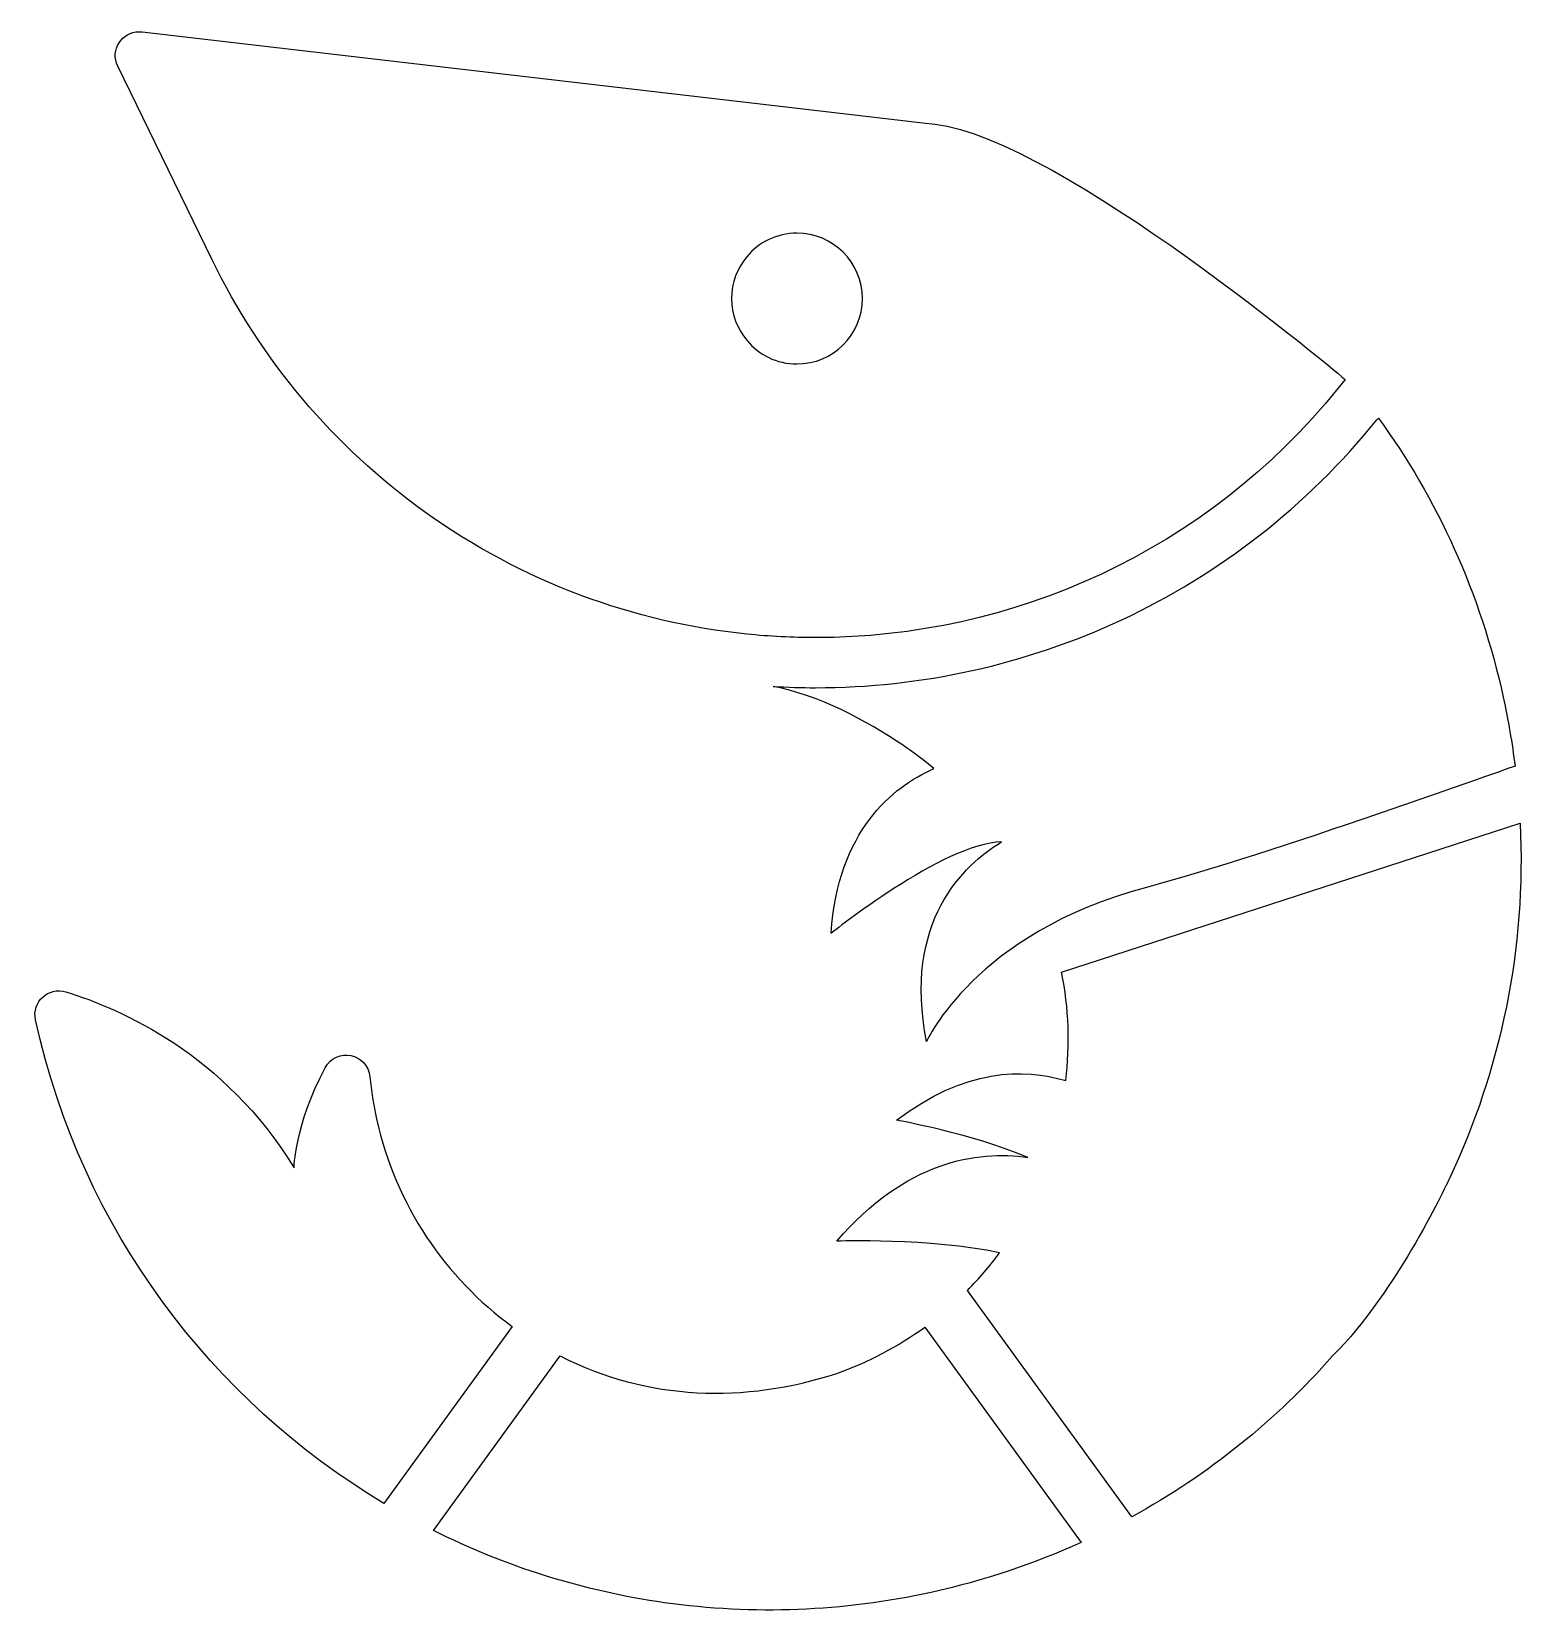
# Model space of a CAD drawing. Header units: centimetres. Extents: x -11.9 to 11.9, y -12.6 to 12.5.
import ezdxf

# ---------------------------------------------------------------- set-up
doc = ezdxf.new("R2010")
doc.units = ezdxf.units.CM
doc.header["$MEASUREMENT"] = 0
doc.layers.add('Layer 1', color=7, linetype='Continuous')

msp = doc.modelspace()

# ---------------------------------------------------------------- linework, layer by layer
at = {"layer": 'Layer 1'}
for points, knots in [([(2.49753, 11.0787), (2.49753, 11.0787), (2.30438, 11.10251), (2.30438, 11.10251), (2.30438, 11.10251), (2.30438, 11.10251), (0.17448, 11.35122), (0.17448, 11.35122), (0.17448, 11.35122), (0.17448, 11.35122), (-10.11251, 12.54714), (-10.11251, 12.54714), (-10.11251, 12.54714), (-10.12839, 12.54979), (-10.14426, 12.54979), (-10.15749, 12.54979), (-10.15749, 12.54979), (-10.43266, 12.54979), (-10.62316, 12.25875), (-10.4988, 12.0021), (-10.4988, 12.0021), (-10.4988, 12.0021), (-8.99861, 8.92235), (-8.99861, 8.92235), (-8.99861, 8.92235), (-8.22338, 7.32691), (-7.06186, 5.95108), (-5.62253, 4.91656), (-5.62253, 4.91656), (-4.05884, 3.79473), (-2.29143, 3.15443), (-0.49755, 2.96923), (-0.49755, 2.96923), (-0.13242, 2.93219), (0.23273, 2.91367), (0.59518, 2.91367), (0.59518, 2.91367), (3.71726, 2.91367), (6.80233, 4.27627), (8.9031, 6.87713), (8.9031, 6.87713), (8.9031, 6.87713), (9.0169, 7.02001), (9.0169, 7.02001), (9.0169, 7.02001), (9.01951, 7.01999), (4.48985, 10.84587), (2.49753, 11.0787)], [0, 0, 0, 0, 0.07692308, 0.07692308, 0.07692308, 0.07692308, 0.15384615, 0.15384615, 0.15384615, 0.15384615, 0.23076923, 0.23076923, 0.23076923, 0.23076923, 0.30769231, 0.30769231, 0.30769231, 0.30769231, 0.38461538, 0.38461538, 0.38461538, 0.38461538, 0.46153846, 0.46153846, 0.46153846, 0.46153846, 0.53846154, 0.53846154, 0.53846154, 0.53846154, 0.61538462, 0.61538462, 0.61538462, 0.61538462, 0.69230769, 0.69230769, 0.69230769, 0.69230769, 0.76923077, 0.76923077, 0.76923077, 0.76923077, 0.84615385, 0.84615385, 0.84615385, 0.84615385, 1, 1, 1, 1]), ([(0.30149, 7.26605), (-0.02133, 7.26605), (-0.30705, 7.41157), (-0.49758, 7.64176), (-0.49758, 7.64176), (-0.64839, 7.82168), (-0.73835, 8.05451), (-0.73835, 8.30586), (-0.73835, 8.30586), (-0.73835, 8.55721), (-0.64842, 8.79005), (-0.49758, 8.96996), (-0.49758, 8.96996), (-0.30708, 9.20015), (-0.01866, 9.34567), (0.30149, 9.34567), (0.30149, 9.34567), (0.87564, 9.34567), (1.3413, 8.88), (1.3413, 8.30586), (1.3413, 8.30586), (1.34131, 7.73172), (0.87564, 7.26605), (0.30149, 7.26605)], [0, 0, 0, 0, 0.14285714, 0.14285714, 0.14285714, 0.14285714, 0.28571429, 0.28571429, 0.28571429, 0.28571429, 0.42857143, 0.42857143, 0.42857143, 0.42857143, 0.57142857, 0.57142857, 0.57142857, 0.57142857, 0.71428571, 0.71428571, 0.71428571, 0.71428571, 1, 1, 1, 1]), ([(9.54606, 6.40616), (9.54606, 6.40616), (9.52225, 6.37706), (9.52225, 6.37706), (9.52225, 6.37706), (8.96662, 5.69179), (8.33692, 5.07002), (7.64635, 4.53291), (7.64635, 4.53291), (6.97433, 4.00903), (6.24141, 3.56189), (5.46883, 3.19941), (5.46883, 3.19941), (4.70948, 2.84487), (3.90779, 2.57235), (3.08758, 2.38976), (3.08758, 2.38976), (2.27004, 2.20984), (1.43393, 2.11724), (0.59785, 2.11724), (0.59785, 2.11724), (0.37295, 2.11724), (0.14806, 2.12518), (-0.07684, 2.13841), (-0.07684, 2.13841), (0.66399, 1.99024), (1.36779, 1.61721), (1.99485, 1.19649), (1.99485, 1.19649), (2.05041, 1.15945), (2.23562, 1.03245), (2.47904, 0.83136), (2.47904, 0.83136), (1.80964, 0.53503), (0.95769, -0.15821), (0.84391, -1.78802), (0.84391, -1.78802), (0.84391, -1.78802), (2.63779, -0.35131), (3.55589, -0.33281), (3.55589, -0.33281), (2.95529, -0.70058), (1.98162, -1.60281), (2.36262, -3.50781), (2.36262, -3.50781), (2.36262, -3.50781), (3.12462, -1.78802), (5.85777, -1.05777), (5.85777, -1.05777), (7.79981, -0.53913), (11.71829, 0.87107), (11.71829, 0.87107), (11.71829, 0.87107), (11.67331, 1.2362), (11.60981, 1.60132), (11.53044, 1.96642), (11.53044, 1.96642), (11.17058, 3.62274), (10.48001, 5.12028), (9.54606, 6.40616)], [0, 0, 0, 0, 0.0625, 0.0625, 0.0625, 0.0625, 0.125, 0.125, 0.125, 0.125, 0.1875, 0.1875, 0.1875, 0.1875, 0.25, 0.25, 0.25, 0.25, 0.3125, 0.3125, 0.3125, 0.3125, 0.375, 0.375, 0.375, 0.375, 0.4375, 0.4375, 0.4375, 0.4375, 0.5, 0.5, 0.5, 0.5, 0.5625, 0.5625, 0.5625, 0.5625, 0.625, 0.625, 0.625, 0.625, 0.6875, 0.6875, 0.6875, 0.6875, 0.75, 0.75, 0.75, 0.75, 0.8125, 0.8125, 0.8125, 0.8125, 0.875, 0.875, 0.875, 0.875, 1, 1, 1, 1]), ([(4.50837, -2.40714), (4.62743, -2.98391), (4.64331, -3.56072), (4.57452, -4.12958), (4.57452, -4.12958), (3.90777, -3.9285), (2.97114, -3.93379), (1.88371, -4.75926), (1.88371, -4.75926), (1.88371, -4.75926), (3.08227, -4.97363), (3.97392, -5.35193), (3.97392, -5.35193), (3.16165, -5.23551), (2.03452, -5.40749), (0.93388, -6.68281), (0.93388, -6.68281), (0.93388, -6.68281), (2.42348, -6.63254), (3.52412, -6.86802), (3.52412, -6.86802), (3.36804, -7.07969), (3.19606, -7.27812), (3.01085, -7.46598), (3.01085, -7.46598), (3.01085, -7.46598), (5.62755, -11.06696), (5.62755, -11.06696), (5.62755, -11.06696), (6.84731, -10.39759), (7.92149, -9.52711), (8.81845, -8.50847), (8.81845, -8.50847), (9.86355, -7.46337), (10.6758, -5.68534), (10.6758, -5.68534), (10.6758, -5.68534), (11.49074, -3.95764), (11.89818, -2.02618), (11.80028, -0.03649), (11.80028, -0.03649), (11.80028, -0.03649), (4.50837, -2.40714), (4.50837, -2.40714)], [0, 0, 0, 0, 0.08333333, 0.08333333, 0.08333333, 0.08333333, 0.16666667, 0.16666667, 0.16666667, 0.16666667, 0.25, 0.25, 0.25, 0.25, 0.33333333, 0.33333333, 0.33333333, 0.33333333, 0.41666667, 0.41666667, 0.41666667, 0.41666667, 0.5, 0.5, 0.5, 0.5, 0.58333333, 0.58333333, 0.58333333, 0.58333333, 0.66666667, 0.66666667, 0.66666667, 0.66666667, 0.75, 0.75, 0.75, 0.75, 0.83333333, 0.83333333, 0.83333333, 0.83333333, 1, 1, 1, 1]), ([(-6.38188, -4.74074), (-6.43215, -4.51584), (-6.46655, -4.29359), (-6.48771, -4.07132), (-6.48771, -4.07132), (-6.52211, -3.69564), (-7.02481, -3.59242), (-7.19944, -3.9258), (-7.19944, -3.9258), (-7.69157, -4.85716), (-7.69421, -5.51862), (-7.69421, -5.51862), (-7.69421, -5.51862), (-8.79488, -3.71149), (-10.44588, -2.9892), (-11.32165, -2.7193), (-11.32165, -2.7193), (-11.59946, -2.63466), (-11.86669, -2.87805), (-11.80584, -3.16118), (-11.80584, -3.16118), (-11.80584, -3.16383), (-11.80584, -3.16383), (-11.80584, -3.16645), (-11.80584, -3.16645), (-11.06765, -6.51343), (-8.99332, -9.22014), (-6.26811, -10.8526), (-6.26811, -10.8526), (-6.26811, -10.8526), (-4.22553, -8.04005), (-4.22553, -8.04005), (-4.22553, -8.04005), (-5.28386, -7.26751), (-6.07761, -6.12184), (-6.38188, -4.74074)], [0, 0, 0, 0, 0.1, 0.1, 0.1, 0.1, 0.2, 0.2, 0.2, 0.2, 0.3, 0.3, 0.3, 0.3, 0.4, 0.4, 0.4, 0.4, 0.5, 0.5, 0.5, 0.5, 0.6, 0.6, 0.6, 0.6, 0.7, 0.7, 0.7, 0.7, 0.8, 0.8, 0.8, 0.8, 1, 1, 1, 1]), ([(0.93649, -8.78622), (-0.53727, -9.26247), (-2.06391, -9.22014), (-3.46353, -8.50841), (-3.46353, -8.50841), (-3.46353, -8.50841), (-5.47966, -11.28389), (-5.47966, -11.28389), (-5.47966, -11.28389), (-4.33401, -11.85801), (-3.09312, -12.24962), (-1.8046, -12.43213), (-1.8046, -12.43213), (-0.38908, -12.63327), (1.03703, -12.57501), (2.43403, -12.26811), (2.43403, -12.26811), (3.27276, -12.0829), (4.06918, -11.81567), (4.82057, -11.47436), (4.82057, -11.47436), (4.82057, -11.47436), (2.33349, -8.05065), (2.33349, -8.05065), (2.33349, -8.05065), (1.91016, -8.35495), (1.44449, -8.60365), (0.93649, -8.78622)], [0, 0, 0, 0, 0.125, 0.125, 0.125, 0.125, 0.25, 0.25, 0.25, 0.25, 0.375, 0.375, 0.375, 0.375, 0.5, 0.5, 0.5, 0.5, 0.625, 0.625, 0.625, 0.625, 0.75, 0.75, 0.75, 0.75, 1, 1, 1, 1])]:
    msp.add_open_spline(points, degree=3, knots=knots, dxfattribs=at)

doc.saveas('drawing.dxf')
